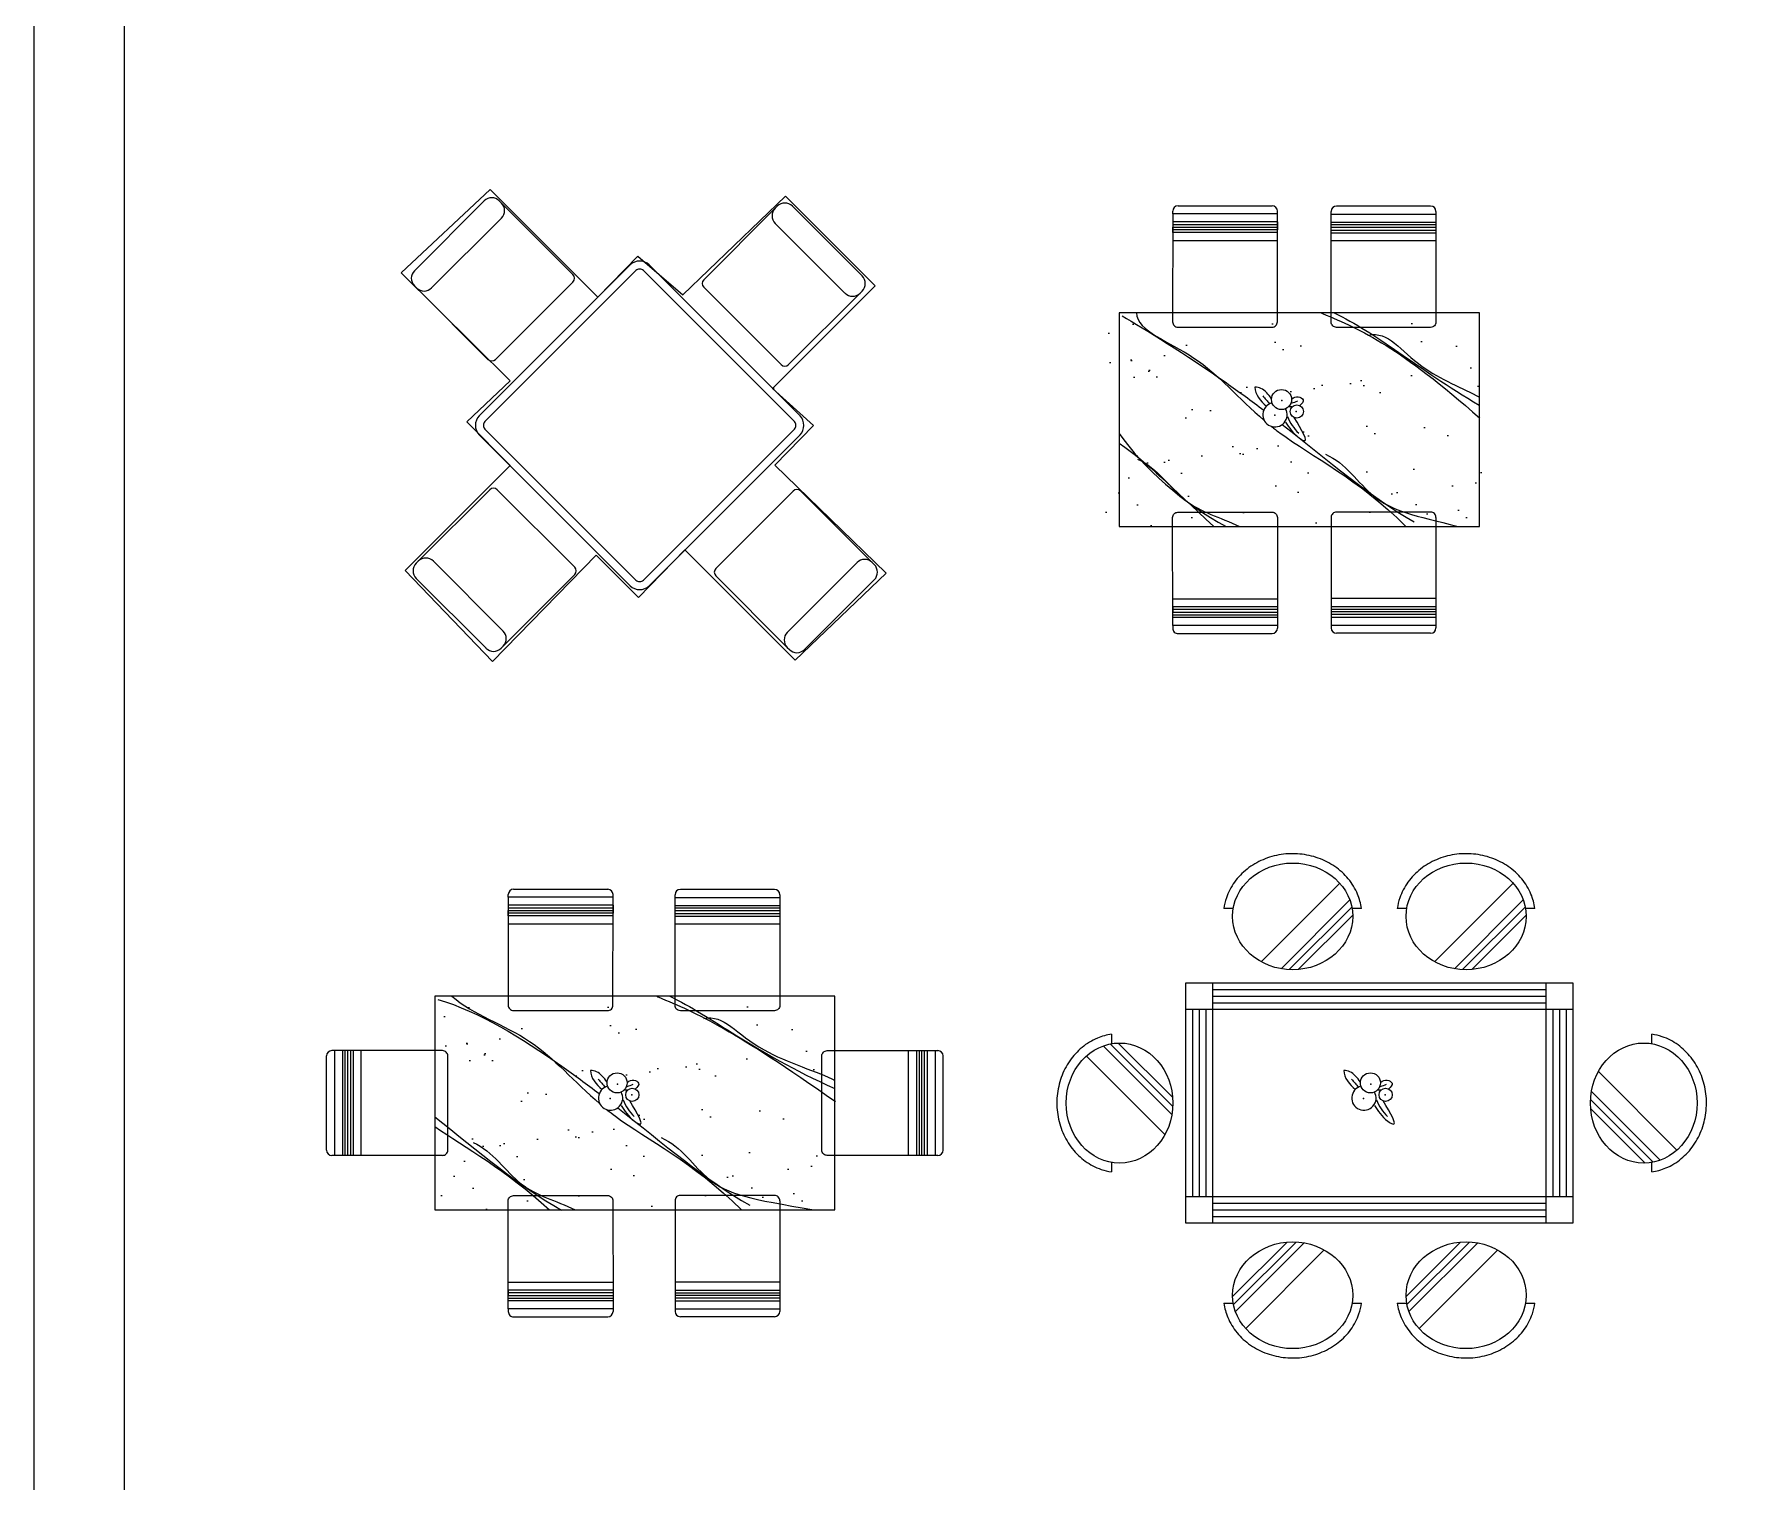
# Model space of a CAD drawing. Header units: inches. Extents: x 3.4 to 45.9, y 14.3 to 39.1.
# Drawn here: x 24.93 to 31.33, y 20.96 to 26.39 of the extents above; entities that cross this region are included whole.
import ezdxf

# ---------------------------------------------------------------- set-up
doc = ezdxf.new("R2010")
doc.units = ezdxf.units.IN
doc.header["$MEASUREMENT"] = 0
doc.layers.add('4', color=4, linetype='Continuous')
doc.layers.add('kadrbm', color=4, linetype='Continuous')

# ---------------------------------------------------------------- blocks, each defined once
blk = doc.blocks.new('kadrbm')
at = {"layer": 'kadrbm', "color": 4}
blk.add_lwpolyline([(0, 0), (0, 24.7972), (21, 24.7972), (21, 0), (0, 0)], close=True, dxfattribs=at)
blk.add_lwpolyline([(20.6631, 0.3257), (20.6631, 24.4603), (0.3369, 24.4603), (0.3369, 0.3257), (20.6631, 0.3257)], dxfattribs=at)

msp = doc.modelspace()

# ---------------------------------------------------------------- hatches: boundary and pattern name
at = {"layer": '4'}
h = msp.add_hatch(dxfattribs=at)
h.set_pattern_fill('AR-SAND', color=256, scale=0.006, style=0)
h.set_pattern_definition([(37.5, (58.52965, 4.9831), (-0.0096002, 0.293648), [0, -0.231648, 0, -0.25908, 0, -0.24765]), (7.5, (58.52965, 4.9831), (0.269714, 0.430095), [0, -0.124968, 0, -0.208788, 0, -0.08001]), (327.5, (58.3422, 4.9831), (0.4745954, 0.0008623), [0, -0.0762, 0, -0.27432, 0, -0.35814]), (317.5, (58.3422, 4.9831), (0.458134, 0.1337576), [0, -0.0381, 0, -0.179832, 0, -0.20574])])
edge = h.paths.add_edge_path()
edge.add_spline(control_points=[(29.5355, 24.9431), (29.4388, 25.0256), (29.2912, 25.2047), (29.0607, 25.2772), (28.9813, 25.3459)], knot_values=[7.33076, 7.33076, 7.33076, 7.33076, 38.377011, 69.887182, 69.887182, 69.887182, 69.887182], degree=3, periodic=0)
edge.add_line((28.9813, 25.3459), (28.9167, 25.3459))
edge.add_line((28.9167, 25.3459), (28.9167, 24.8947))
edge.add_spline(control_points=[(28.9167, 24.8947), (29.0784, 24.7672), (29.2345, 24.6319), (29.3905, 24.5459)], knot_values=[83.964593, 83.964593, 83.964593, 83.964593, 145.789062, 145.789062, 145.789062, 145.789062], degree=3, periodic=0)
edge.add_line((29.3905, 24.5459), (30.0667, 24.5459))
edge.add_spline(control_points=[(30.0667, 24.5459), (29.8812, 24.7286), (29.7022, 24.8127), (29.5726, 24.9127), (29.5624, 24.9209)], knot_values=[72.701728, 72.701728, 72.701728, 72.701728, 108.264686, 111.379422, 111.379422, 111.379422, 111.379422], degree=3, periodic=0)
edge.add_arc((29.5758, 24.9644), 0.0456, 207.8926, 252.92359, ccw=False)
h = msp.add_hatch(dxfattribs=at)
h.set_pattern_fill('AR-SAND', color=256, scale=0.0066, style=0)
h.set_pattern_definition([(37.5, (58.52965, 4.9831), (-0.0105602, 0.3230127), [0, -0.2548128, 0, -0.284988, 0, -0.272415]), (7.5, (58.52965, 4.9831), (0.2966854, 0.4731046), [0, -0.1374648, 0, -0.2296668, 0, -0.088011]), (327.5, (58.32345, 4.9831), (0.522055, 0.0009485), [0, -0.08382, 0, -0.301752, 0, -0.393954]), (317.5, (58.32345, 4.9831), (0.503947, 0.1471334), [0, -0.04191, 0, -0.1978152, 0, -0.226314])])
edge = h.paths.add_edge_path()
edge.add_spline(control_points=[(28.9813, 25.3459), (29.0607, 25.2772), (29.2144, 25.2288), (29.3312, 25.1331), (29.3592, 25.108)], knot_values=[7.33076, 7.33076, 7.33076, 7.33076, 38.84093, 49.043036, 49.043036, 49.043036, 49.043036], degree=3, periodic=0)
edge.add_spline(control_points=[(29.3592, 25.108), (29.3703, 25.1003), (29.4292, 25.0592), (29.4871, 25.0167), (29.5335, 24.9814)], knot_values=[51.215763, 51.215763, 51.215763, 51.215763, 55.294613, 72.79065, 72.79065, 72.79065, 72.79065], degree=3, periodic=0)
edge.add_arc((29.5758, 24.9644), 0.0456, 134.52068, 158.10465, ccw=False)
edge.add_spline(control_points=[(29.5438, 24.997), (29.5216, 25.0143), (29.5008, 25.0406), (29.5008, 25.0683)], knot_values=[0, 0, 0, 0, 8.307473, 8.307473, 8.307473, 8.307473], degree=3, periodic=0)
edge.add_spline(control_points=[(29.5008, 25.0683), (29.5085, 25.067), (29.5348, 25.0627), (29.5512, 25.0404), (29.5628, 25.0246)], knot_values=[0, 0, 0, 0, 2.287069, 7.809887, 7.809887, 7.809887, 7.809887], degree=3, periodic=0)
edge.add_arc((29.6003, 25.0215), 0.0376, 4.04244, 175.26831, ccw=False)
edge.add_spline(control_points=[(29.639, 25.0247), (29.6466, 25.0288), (29.6605, 25.0363), (29.6895, 25.0206), (29.6765, 25.0064), (29.669, 24.9986)], knot_values=[0, 0, 0, 0, 2.508915, 4.625482, 7.173799, 7.173799, 7.173799, 7.173799], degree=3, periodic=0)
edge.add_arc((29.6574, 24.9767), 0.0248, 0, 62.05312, ccw=False)
edge.add_arc((29.6574, 24.9767), 0.0248, -110.23, 0, ccw=False)
edge.add_spline(control_points=[(29.6488, 24.9534), (29.6762, 24.9065), (29.7084, 24.851), (29.6733, 24.8728), (29.6678, 24.8766)], knot_values=[7.996034, 7.996034, 7.996034, 7.996034, 17.262691, 19.044202, 19.044202, 19.044202, 19.044202], degree=3, periodic=0)
edge.add_spline(control_points=[(29.6678, 24.8766), (29.667, 24.8771), (29.6585, 24.8831), (29.6508, 24.8892), (29.6446, 24.895)], knot_values=[5.251493, 5.251493, 5.251493, 5.251493, 5.494124, 7.996034, 7.996034, 7.996034, 7.996034], degree=3, periodic=0)
edge.add_spline(control_points=[(29.6446, 24.895), (29.6308, 24.906), (29.6169, 24.917), (29.603, 24.9279)], knot_values=[81.577034, 81.577034, 81.577034, 81.577034, 86.880189, 86.880189, 86.880189, 86.880189], degree=3, periodic=0)
edge.add_arc((29.5758, 24.9644), 0.0456, 252.92359, 306.63502, ccw=False)
edge.add_spline(control_points=[(29.5624, 24.9209), (29.5726, 24.9127), (29.7022, 24.8127), (29.8812, 24.7286), (30.0667, 24.5459)], knot_values=[72.701728, 72.701728, 72.701728, 72.701728, 75.816464, 111.379422, 111.379422, 111.379422, 111.379422], degree=3, periodic=0)
edge.add_line((30.0667, 24.5459), (30.4167, 24.5459))
edge.add_line((30.4167, 24.5459), (30.4167, 24.9529))
edge.add_spline(control_points=[(30.4167, 24.9529), (30.0444, 25.2156), (29.8998, 25.2847), (29.7503, 25.3449), (29.7489, 25.3459)], knot_values=[75.399173, 75.399173, 75.399173, 75.399173, 110.90361, 111.320902, 111.320902, 111.320902, 111.320902], degree=3, periodic=0)
edge.add_line((29.7489, 25.3459), (28.9813, 25.3459))
edge = h.paths.add_edge_path(flags=17)
edge.add_spline(control_points=[(29.7979, 25.3459), (29.9543, 25.2718), (30.1055, 25.1406), (30.4161, 25.0002)], knot_values=[86.094509, 86.094509, 86.094509, 86.094509, 146.02004, 146.02004, 146.02004, 146.02004], degree=3, periodic=0)
edge.add_line((30.4167, 24.9999), (30.4167, 25.3459))
edge.add_line((30.4167, 25.3459), (29.7979, 25.3459))
edge = h.paths.add_edge_path()
edge.add_spline(control_points=[(29.3467, 24.5459), (29.181, 24.6977), (29.0326, 24.7776), (28.9167, 24.8583)], knot_values=[78.452058, 78.452058, 78.452058, 78.452058, 110.426431, 110.426431, 110.426431, 110.426431], degree=3, periodic=0)
edge.add_line((28.9167, 24.8583), (28.9167, 24.5459))
edge.add_line((28.9167, 24.5459), (29.3467, 24.5459))
h = msp.add_hatch(dxfattribs=at)
h.set_pattern_fill('AR-SAND', color=256, scale=0.0066, style=0)
h.set_pattern_definition([(37.5, (56.0394, 2.42182), (-0.0105602, 0.3230127), [0, -0.2548128, 0, -0.284988, 0, -0.272415]), (7.5, (56.0394, 2.42182), (0.2966854, 0.4731046), [0, -0.1374648, 0, -0.2296668, 0, -0.088011]), (327.5, (55.8332, 2.42182), (0.522055, 0.0009485), [0, -0.08382, 0, -0.301752, 0, -0.393954]), (317.5, (55.8332, 2.42182), (0.503947, 0.1471334), [0, -0.04191, 0, -0.1978152, 0, -0.226314])])
edge = h.paths.add_edge_path()
edge.add_spline(control_points=[(26.491, 22.7847), (26.5704, 22.7159), (26.7242, 22.6676), (26.841, 22.5718), (26.8689, 22.5467)], knot_values=[7.33076, 7.33076, 7.33076, 7.33076, 38.84093, 49.043036, 49.043036, 49.043036, 49.043036], degree=3, periodic=0)
edge.add_spline(control_points=[(26.8689, 22.5467), (26.8801, 22.539), (26.939, 22.4979), (26.9969, 22.4554), (27.0433, 22.4202)], knot_values=[51.215763, 51.215763, 51.215763, 51.215763, 55.294613, 72.79065, 72.79065, 72.79065, 72.79065], degree=3, periodic=0)
edge.add_arc((27.0856, 22.4032), 0.0456, 134.52068, 158.10465, ccw=False)
edge.add_spline(control_points=[(27.0536, 22.4357), (27.0314, 22.4531), (27.0106, 22.4794), (27.0106, 22.5071)], knot_values=[0, 0, 0, 0, 8.307473, 8.307473, 8.307473, 8.307473], degree=3, periodic=0)
edge.add_spline(control_points=[(27.0106, 22.5071), (27.0183, 22.5058), (27.0445, 22.5014), (27.0609, 22.4791), (27.0726, 22.4633)], knot_values=[0, 0, 0, 0, 2.287069, 7.809887, 7.809887, 7.809887, 7.809887], degree=3, periodic=0)
edge.add_arc((27.11, 22.4602), 0.0376, 4.04244, 175.26831, ccw=False)
edge.add_spline(control_points=[(27.1488, 22.4635), (27.1563, 22.4675), (27.1703, 22.475), (27.1992, 22.4593), (27.1862, 22.4451), (27.1788, 22.4373)], knot_values=[0, 0, 0, 0, 2.508915, 4.625482, 7.173799, 7.173799, 7.173799, 7.173799], degree=3, periodic=0)
edge.add_arc((27.1671, 22.4154), 0.0248, 0, 62.05312, ccw=False)
edge.add_arc((27.1671, 22.4154), 0.0248, -110.23, 0, ccw=False)
edge.add_spline(control_points=[(27.1586, 22.3921), (27.1859, 22.3452), (27.2182, 22.2898), (27.1831, 22.3115), (27.1775, 22.3154)], knot_values=[7.996034, 7.996034, 7.996034, 7.996034, 17.262691, 19.044202, 19.044202, 19.044202, 19.044202], degree=3, periodic=0)
edge.add_spline(control_points=[(27.1775, 22.3154), (27.1768, 22.3159), (27.1683, 22.3218), (27.1606, 22.3279), (27.1544, 22.3338)], knot_values=[5.251493, 5.251493, 5.251493, 5.251493, 5.494124, 7.996034, 7.996034, 7.996034, 7.996034], degree=3, periodic=0)
edge.add_spline(control_points=[(27.1544, 22.3338), (27.1405, 22.3448), (27.1267, 22.3557), (27.1128, 22.3666)], knot_values=[81.577034, 81.577034, 81.577034, 81.577034, 86.880189, 86.880189, 86.880189, 86.880189], degree=3, periodic=0)
edge.add_arc((27.0856, 22.4032), 0.0456, 252.92359, 306.63502, ccw=False)
edge.add_spline(control_points=[(27.0722, 22.3596), (27.0823, 22.3514), (27.212, 22.2514), (27.391, 22.1673), (27.5764, 21.9847)], knot_values=[72.701728, 72.701728, 72.701728, 72.701728, 75.816464, 111.379422, 111.379422, 111.379422, 111.379422], degree=3, periodic=0)
edge.add_line((27.5764, 21.9847), (27.9264, 21.9847))
edge.add_line((27.9264, 21.9847), (27.9264, 22.3916))
edge.add_spline(control_points=[(27.9264, 22.3916), (27.5541, 22.6543), (27.4095, 22.7234), (27.2601, 22.7836), (27.2586, 22.7847)], knot_values=[75.399173, 75.399173, 75.399173, 75.399173, 110.90361, 111.320902, 111.320902, 111.320902, 111.320902], degree=3, periodic=0)
edge.add_line((27.2586, 22.7847), (26.491, 22.7847))
edge = h.paths.add_edge_path(flags=17)
edge.add_spline(control_points=[(27.3076, 22.7847), (27.464, 22.7106), (27.6153, 22.5793), (27.9258, 22.4389)], knot_values=[86.094509, 86.094509, 86.094509, 86.094509, 146.02004, 146.02004, 146.02004, 146.02004], degree=3, periodic=0)
edge.add_line((27.9264, 22.4386), (27.9264, 22.7847))
edge.add_line((27.9264, 22.7847), (27.3076, 22.7847))
edge = h.paths.add_edge_path()
edge.add_spline(control_points=[(26.8565, 21.9847), (26.6908, 22.1365), (26.5424, 22.2163), (26.4264, 22.297)], knot_values=[78.452058, 78.452058, 78.452058, 78.452058, 110.426431, 110.426431, 110.426431, 110.426431], degree=3, periodic=0)
edge.add_line((26.4264, 22.297), (26.4264, 21.9847))
edge.add_line((26.4264, 21.9847), (26.8565, 21.9847))
h = msp.add_hatch(dxfattribs=at)
h.set_pattern_fill('AR-SAND', color=256, scale=0.006, style=0)
h.set_pattern_definition([(37.5, (56.0394, 2.42182), (-0.0096002, 0.293648), [0, -0.231648, 0, -0.25908, 0, -0.24765]), (7.5, (56.0394, 2.42182), (0.269714, 0.430095), [0, -0.124968, 0, -0.208788, 0, -0.08001]), (327.5, (55.85196, 2.42182), (0.4745954, 0.0008623), [0, -0.0762, 0, -0.27432, 0, -0.35814]), (317.5, (55.85196, 2.42182), (0.458134, 0.1337576), [0, -0.0381, 0, -0.179832, 0, -0.20574])])
edge = h.paths.add_edge_path()
edge.add_spline(control_points=[(27.0453, 22.3818), (26.9486, 22.4643), (26.801, 22.6434), (26.5704, 22.7159), (26.491, 22.7847)], knot_values=[7.33076, 7.33076, 7.33076, 7.33076, 38.377011, 69.887182, 69.887182, 69.887182, 69.887182], degree=3, periodic=0)
edge.add_line((26.491, 22.7847), (26.4264, 22.7847))
edge.add_line((26.4264, 22.7847), (26.4264, 22.3335))
edge.add_spline(control_points=[(26.4264, 22.3335), (26.5882, 22.206), (26.7442, 22.0706), (26.9002, 21.9847)], knot_values=[83.964593, 83.964593, 83.964593, 83.964593, 145.789062, 145.789062, 145.789062, 145.789062], degree=3, periodic=0)
edge.add_line((26.9002, 21.9847), (27.5764, 21.9847))
edge.add_spline(control_points=[(27.5764, 21.9847), (27.391, 22.1673), (27.212, 22.2514), (27.0823, 22.3514), (27.0722, 22.3596)], knot_values=[72.701728, 72.701728, 72.701728, 72.701728, 108.264686, 111.379422, 111.379422, 111.379422, 111.379422], degree=3, periodic=0)
edge.add_arc((27.0856, 22.4032), 0.0456, 207.8926, 252.92359, ccw=False)

# ---------------------------------------------------------------- linework, layer by layer
for p, q in [((26.612, 25.7659), (26.3504, 25.5042)), ((26.6765, 25.758), (26.6686, 25.7659)), ((26.9444, 25.4901), (26.6765, 25.758)), ((27.4347, 25.4705), (27.7026, 25.7383)), ((27.7026, 25.7383), (27.7105, 25.7462)), ((27.7671, 25.7462), (28.0287, 25.4846)), ((29.2125, 25.7476), (29.5652, 25.7472)), ((30.1591, 25.7467), (29.8065, 25.7467)), ((26.6765, 25.7014), (26.4149, 25.4398)), ((27.7026, 25.6818), (27.9642, 25.4201)), ((29.1925, 25.7176), (29.1924, 25.6176)), ((29.1924, 25.6876), (29.1924, 25.6776)), ((29.5851, 25.6871), (29.1924, 25.6876)), ((29.1924, 25.6776), (29.5851, 25.6771)), ((29.1924, 25.6476), (29.1924, 25.6676)), ((29.1924, 25.6676), (29.5851, 25.6671)), ((29.1925, 25.7176), (29.1925, 25.7276)), ((29.5851, 25.6871), (29.5851, 25.6571)), ((29.5852, 25.7171), (29.5852, 25.7271)), ((29.7865, 25.6867), (30.1791, 25.6867)), ((30.1791, 25.6767), (29.7865, 25.6767)), ((30.1791, 25.6667), (29.7865, 25.6667)), ((29.5851, 25.6571), (29.1924, 25.6576)), ((29.5851, 25.6471), (29.1924, 25.6476)), ((29.1924, 25.6176), (29.585, 25.6171)), ((29.585, 25.6171), (29.5851, 25.6471)), ((29.7865, 25.6567), (30.1791, 25.6567)), ((29.7865, 25.6467), (30.1791, 25.6467)), ((30.1791, 25.6167), (29.7865, 25.6167)), ((26.3504, 25.4477), (26.3583, 25.4398)), ((26.3583, 25.4398), (26.6262, 25.1719)), ((26.6545, 25.1719), (26.9444, 25.4618)), ((27.7246, 25.1523), (27.4347, 25.4422)), ((28.0208, 25.4201), (27.7529, 25.1523)), ((28.0287, 25.428), (28.0208, 25.4201)), ((27.6975, 25.0587), (27.6975, 25.0678)), ((26.365, 24.4155), (26.6329, 24.6833)), ((26.6612, 24.6833), (26.9511, 24.3934)), ((27.7701, 24.6784), (27.4801, 24.3884)), ((28.0662, 24.4105), (27.7983, 24.6784)), ((29.7865, 24.5799), (29.7865, 24.1652)), ((30.1791, 24.5799), (30.1791, 24.1652)), ((26.3571, 24.4076), (26.365, 24.4155)), ((26.6832, 24.1538), (26.4216, 24.4155)), ((27.748, 24.1489), (28.0096, 24.4105)), ((28.0741, 24.4026), (28.0662, 24.4105)), ((26.6188, 24.0894), (26.3571, 24.351)), ((26.9511, 24.3651), (26.6832, 24.0973)), ((27.4801, 24.3602), (27.748, 24.0923)), ((27.8125, 24.0844), (28.0741, 24.346)), ((29.1924, 24.2743), (29.585, 24.2748)), ((29.1925, 24.1743), (29.1924, 24.2743)), ((29.585, 24.2748), (29.5851, 24.2448)), ((30.1791, 24.2752), (29.7865, 24.2752)), ((29.5851, 24.2448), (29.1924, 24.2443)), ((29.1924, 24.2443), (29.1924, 24.2243)), ((29.5851, 24.2348), (29.1924, 24.2343)), ((29.1924, 24.2243), (29.5851, 24.2248)), ((29.1924, 24.2143), (29.5851, 24.2148)), ((29.1924, 24.2043), (29.1924, 24.2143)), ((29.5851, 24.2048), (29.1924, 24.2043)), ((29.5851, 24.2348), (29.5851, 24.2048)), ((29.7865, 24.2452), (30.1791, 24.2452)), ((29.7865, 24.2352), (30.1791, 24.2352)), ((30.1791, 24.2252), (29.7865, 24.2252)), ((30.1791, 24.2152), (29.7865, 24.2152)), ((29.7865, 24.2052), (30.1791, 24.2052)), ((29.1925, 24.1743), (29.1925, 24.1643)), ((29.2125, 24.1443), (29.5652, 24.1447)), ((29.5852, 24.1748), (29.5852, 24.1648)), ((30.1591, 24.1452), (29.8065, 24.1452)), ((26.6832, 24.0973), (26.6753, 24.0894)), ((27.748, 24.0923), (27.7559, 24.0844)), ((26.7223, 23.1863), (27.075, 23.1859)), ((27.6998, 23.1854), (27.3471, 23.1854)), ((29.5236, 22.9142), (29.8182, 23.2087)), ((30.1736, 22.9142), (30.4682, 23.2087)), ((26.7022, 23.1563), (26.7021, 23.0563)), ((26.7022, 23.1563), (26.7023, 23.1663)), ((27.0949, 23.1259), (26.7022, 23.1263)), ((26.7022, 23.1263), (26.7022, 23.1163)), ((26.7022, 23.1163), (27.0949, 23.1159)), ((26.7022, 23.1063), (27.0949, 23.1059)), ((26.7022, 23.0863), (26.7022, 23.1063)), ((27.0949, 23.1559), (27.0949, 23.1659)), ((27.0949, 23.1259), (27.0949, 23.0959)), ((27.3271, 23.1254), (27.7198, 23.1254)), ((27.7198, 23.1154), (27.3271, 23.1154)), ((27.7198, 23.1054), (27.3271, 23.1054)), ((29.4196, 23.1143), (29.3841, 23.1143)), ((29.5985, 22.8881), (29.8562, 23.1457)), ((29.6288, 22.8847), (29.8635, 23.1194)), ((29.8999, 23.1143), (29.8645, 23.1143)), ((30.0695, 23.1143), (30.0341, 23.1143)), ((30.2485, 22.8881), (30.5061, 23.1457)), ((30.2788, 22.8847), (30.5135, 23.1194)), ((30.5499, 23.1143), (30.5145, 23.1143)), ((26.7021, 23.0563), (27.0948, 23.0559)), ((27.0949, 23.0959), (26.7022, 23.0963)), ((27.0948, 23.0859), (26.7022, 23.0863)), ((27.0948, 23.0559), (27.0948, 23.0859)), ((27.3271, 23.0954), (27.7198, 23.0954)), ((27.3271, 23.0854), (27.7198, 23.0854)), ((27.7198, 23.0554), (27.3271, 23.0554)), ((29.663, 22.8852), (29.8669, 23.0891)), ((30.313, 22.8852), (30.5169, 23.0891)), ((29.7505, 22.9091), (29.7505, 22.9091)), ((30.4005, 22.9091), (30.4005, 22.9091)), ((29.342, 22.8347), (29.342, 21.9347)), ((29.342, 22.8097), (30.592, 22.8097)), ((30.592, 21.9347), (30.592, 22.8347)), ((30.692, 22.7347), (29.242, 22.7347)), ((29.267, 22.7347), (29.267, 22.0347)), ((29.292, 22.7347), (29.292, 22.0347)), ((29.317, 22.7347), (29.317, 22.0347)), ((29.342, 22.7847), (30.592, 22.7847)), ((29.342, 22.7597), (30.592, 22.7597)), ((30.617, 22.7347), (30.617, 22.0347)), ((30.642, 22.7347), (30.642, 22.0347)), ((30.667, 22.7347), (30.667, 22.0347)), ((29.1894, 22.3412), (28.9318, 22.5988)), ((29.1928, 22.3715), (28.9581, 22.6062)), ((28.9632, 22.6425), (28.9632, 22.6071)), ((29.1923, 22.4057), (28.9883, 22.6096)), ((30.9879, 22.6071), (30.9879, 22.6425)), ((26.021, 22.2083), (26.021, 22.561)), ((26.4556, 22.581), (26.041, 22.581)), ((26.081, 22.581), (26.081, 22.1883)), ((26.091, 22.1883), (26.091, 22.581)), ((26.101, 22.1883), (26.101, 22.581)), ((26.111, 22.581), (26.111, 22.1883)), ((26.121, 22.581), (26.121, 22.1883)), ((26.151, 22.1883), (26.151, 22.581)), ((28.2019, 22.1883), (28.2019, 22.581)), ((28.2319, 22.581), (28.2319, 22.1883)), ((28.2419, 22.581), (28.2419, 22.1883)), ((28.2519, 22.1883), (28.2519, 22.581)), ((28.2619, 22.1883), (28.2619, 22.581)), ((28.2719, 22.581), (28.2719, 22.1883)), ((28.3319, 22.2083), (28.3319, 22.561)), ((29.1632, 22.2663), (28.8687, 22.5608)), ((29.1684, 22.4932), (29.1684, 22.4932)), ((30.7878, 22.503), (31.0824, 22.2085)), ((30.7617, 22.4281), (31.0193, 22.1705)), ((30.7583, 22.3979), (30.993, 22.1632)), ((30.7588, 22.3637), (30.9628, 22.1597)), ((26.4556, 22.1883), (26.041, 22.1883)), ((28.9632, 22.1622), (28.9632, 22.1268)), ((30.9879, 22.1268), (30.9879, 22.1622)), ((27.3271, 22.0186), (27.3271, 21.6039)), ((27.7198, 22.0186), (27.7198, 21.6039)), ((29.242, 22.0347), (30.692, 22.0347)), ((29.342, 22.0097), (30.592, 22.0097)), ((29.342, 21.9847), (30.592, 21.9847)), ((29.342, 21.9597), (30.592, 21.9597)), ((29.621, 21.8633), (29.4171, 21.6594)), ((29.6552, 21.8638), (29.4205, 21.6291)), ((29.6855, 21.8604), (29.4279, 21.6028)), ((29.7604, 21.8343), (29.4659, 21.5398)), ((30.271, 21.8633), (30.0671, 21.6594)), ((30.3052, 21.8638), (30.0705, 21.6291)), ((30.3355, 21.8604), (30.0779, 21.6028)), ((30.4104, 21.8343), (30.1158, 21.5398)), ((26.7021, 21.713), (27.0948, 21.7135)), ((26.7022, 21.613), (26.7021, 21.713)), ((27.0948, 21.7135), (27.0948, 21.6835)), ((27.7198, 21.7139), (27.3271, 21.7139)), ((27.0948, 21.6835), (26.7022, 21.683)), ((26.7022, 21.683), (26.7022, 21.663)), ((27.0949, 21.6735), (26.7022, 21.673)), ((26.7022, 21.663), (27.0949, 21.6635)), ((26.7022, 21.653), (27.0949, 21.6535)), ((26.7022, 21.643), (26.7022, 21.653)), ((27.0949, 21.6435), (26.7022, 21.643)), ((27.0949, 21.6735), (27.0949, 21.6435)), ((27.3271, 21.6839), (27.7198, 21.6839)), ((27.3271, 21.6739), (27.7198, 21.6739)), ((27.7198, 21.6639), (27.3271, 21.6639)), ((27.7198, 21.6539), (27.3271, 21.6539)), ((27.3271, 21.6439), (27.7198, 21.6439)), ((29.3841, 21.6342), (29.4196, 21.6342)), ((29.8645, 21.6342), (29.8999, 21.6342)), ((30.0341, 21.6342), (30.0696, 21.6342)), ((30.5145, 21.6342), (30.5499, 21.6342)), ((26.7022, 21.613), (26.7023, 21.603)), ((26.7223, 21.5831), (27.075, 21.5835)), ((27.0949, 21.6135), (27.0949, 21.6035)), ((27.6998, 21.5839), (27.3471, 21.5839))]:
    msp.add_line(p, q, dxfattribs=at)
for points in [[(26.6346, 25.8083), (27.0382, 25.4047), (27.1877, 25.5584), (27.356, 25.4142), (27.7408, 25.7843), (28.0775, 25.4478), (27.6927, 25.063), (27.8466, 24.9239), (27.7007, 24.7749), (28.1191, 24.3711), (27.7776, 24.0442), (27.3641, 24.4578), (27.1908, 24.2798), (27.0321, 24.4384), (26.6425, 24.0394), (26.3155, 24.3807), (26.7088, 24.7741), (26.5463, 24.9383), (26.7099, 25.0921), (26.301, 25.4959), (26.6346, 25.8083)], [(29.7865, 25.7167), (30.1791, 25.7167)], [(29.7865, 24.1752), (30.1791, 24.1752)], [(27.3271, 23.1554), (27.7198, 23.1554)], [(26.051, 22.581), (26.051, 22.1883)], [(28.3019, 22.581), (28.3019, 22.1883)], [(27.3271, 21.6139), (27.7198, 21.6139)]]:
    msp.add_lwpolyline(points, dxfattribs=at)
for points in [[(29.212, 25.2929), (29.5647, 25.2925, 0.414214), (29.5847, 25.3125), (29.5852, 25.7171), (29.1925, 25.7176), (29.192, 25.3129, 0.414214)], [(27.23, 24.3237), (27.7956, 24.8894, 0.414214), (27.7956, 24.9601), (27.23, 25.5258, 0.414214), (27.1592, 25.5258), (26.5936, 24.9601, 0.414214), (26.5936, 24.8894), (27.1592, 24.3237, 0.414214)], [(27.2087, 24.3449), (27.7744, 24.9106, 0.414214), (27.7744, 24.9389), (27.2087, 25.5045, 0.414214), (27.1805, 25.5045), (26.6148, 24.9389, 0.414214), (26.6148, 24.9106), (27.1805, 24.3449, 0.414214)], [(29.212, 24.599), (29.5647, 24.5994, -0.414214), (29.5847, 24.5794), (29.5852, 24.1748), (29.1925, 24.1743), (29.192, 24.579, -0.414214)], [(26.7217, 22.7316), (27.0744, 22.7312, 0.414214), (27.0945, 22.7512), (27.0949, 23.1559), (26.7022, 23.1563), (26.7018, 22.7517, 0.414214)], [(26.7217, 22.0377), (27.0744, 22.0381, -0.414214), (27.0945, 22.0182), (27.0949, 21.6135), (26.7022, 21.613), (26.7018, 22.0177, -0.414214)]]:
    msp.add_lwpolyline(points, format="xyb", close=True, dxfattribs=at)
for points in [[(30.1791, 25.7267), (30.1791, 25.312, -0.414214), (30.1591, 25.292), (29.8065, 25.292, -0.414214), (29.7865, 25.312), (29.7865, 25.7267)], [(30.1791, 24.5799, 0.414214), (30.1591, 24.5999), (29.8065, 24.5999, 0.414214), (29.7865, 24.5799)], [(27.7198, 23.1654), (27.7198, 22.7507, -0.414214), (27.6998, 22.7307), (27.3471, 22.7307, -0.414214), (27.3271, 22.7507), (27.3271, 23.1654)], [(26.4556, 22.1883, 0.414214), (26.4756, 22.2083), (26.4756, 22.561, 0.414214), (26.4556, 22.581)], [(28.3119, 22.1883), (27.8973, 22.1883, -0.414214), (27.8773, 22.2083), (27.8773, 22.561, -0.414214), (27.8973, 22.581), (28.3119, 22.581)], [(27.7198, 22.0186, 0.414214), (27.6998, 22.0386), (27.3471, 22.0386, 0.414214), (27.3271, 22.0186)]]:
    msp.add_lwpolyline(points, format="xyb", dxfattribs=at)
for points in [[(28.9917, 25.3459), (28.9917, 24.5459), (30.3417, 24.5459), (30.3417, 25.3459)], [(29.242, 22.8347), (30.692, 22.8347), (30.692, 21.9347), (29.242, 21.9347)], [(26.4264, 22.7847), (26.4264, 21.9847), (27.9264, 21.9847), (27.9264, 22.7847)]]:
    msp.add_lwpolyline(points, close=True, dxfattribs=at)
for centre, radius in [((29.6003, 25.0215), 0.0376), ((29.6574, 24.9767), 0.0248), ((27.11, 22.4602), 0.0376), ((29.9334, 22.4602), 0.0376), ((27.1671, 22.4154), 0.0248), ((29.9905, 22.4154), 0.0248)]:
    msp.add_circle(centre, radius, dxfattribs=at)
for centre, radius, start, end in [((26.6403, 25.7376), 0.04, 45, 135), ((26.6482, 25.7297), 0.04, 315, 45), ((27.7309, 25.71), 0.04, 135, 225), ((27.7388, 25.7179), 0.04, 45, 135), ((29.2125, 25.7276), 0.02, 89.93332, 179.93332), ((29.5652, 25.7272), 0.02, 359.93332, 89.93332), ((29.8065, 25.7267), 0.02, 90, 180), ((30.1591, 25.7267), 0.02, 0, 90), ((26.3787, 25.4759), 0.04, 135, 225), ((26.9302, 25.4759), 0.02, 315, 45), ((28.0004, 25.4563), 0.04, 315, 45), ((26.3866, 25.468), 0.04, 225, 315), ((27.4489, 25.4563), 0.02, 135, 225), ((27.9925, 25.4484), 0.04, 225, 315), ((26.6403, 25.186), 0.02, 225, 315), ((27.7388, 25.1664), 0.02, 225, 315), ((29.5758, 24.9644), 0.0456, 103.82842, 29.72498), ((29.7954, 25.0276), 0.1863, 202.00857, 225.43404), ((26.647, 24.6692), 0.02, 45, 135), ((27.7842, 24.6642), 0.02, 45, 135), ((26.3854, 24.3793), 0.04, 135, 225), ((26.3933, 24.3872), 0.04, 45, 135), ((26.937, 24.3793), 0.02, 315, 45), ((27.4943, 24.3743), 0.02, 135, 225), ((28.0379, 24.3822), 0.04, 45, 135), ((28.0458, 24.3743), 0.04, 315, 45), ((26.6549, 24.1255), 0.04, 315, 45), ((27.7763, 24.1206), 0.04, 135, 225), ((29.2125, 24.1643), 0.02, 180.06668, 270.06668), ((29.5652, 24.1647), 0.02, 270.06668, 0.06668), ((29.8065, 24.1652), 0.02, 180, 270), ((30.1591, 24.1652), 0.02, 270, 0), ((26.647, 24.1176), 0.04, 225, 315), ((27.7842, 24.1127), 0.04, 225, 315), ((26.7223, 23.1663), 0.02, 89.93332, 179.93332), ((27.0749, 23.1659), 0.02, 359.93332, 89.93332), ((27.3471, 23.1654), 0.02, 90, 180), ((27.6998, 23.1654), 0.02, 0, 90), ((26.041, 22.561), 0.02, 90, 180), ((28.3119, 22.561), 0.02, 0, 90), ((27.0856, 22.4032), 0.0456, 103.82842, 29.72498), ((29.909, 22.4032), 0.0456, 103.82842, 29.72498), ((27.3052, 22.4664), 0.1863, 202.00857, 225.43404), ((30.1286, 22.4664), 0.1863, 202.00857, 225.43404), ((26.041, 22.2083), 0.02, 180, 270), ((28.3119, 22.2083), 0.02, 270, 0), ((26.7223, 21.6031), 0.02, 180.06668, 270.06668), ((27.0749, 21.6035), 0.02, 270.06668, 0.06668), ((27.3471, 21.6039), 0.02, 180, 270), ((27.6998, 21.6039), 0.02, 270, 0)]:
    msp.add_arc(centre, radius, start, end, dxfattribs=at)
for centre, major_axis in [((29.642, 23.0843), (-0.225, 0)), ((30.292, 23.0843), (-0.225, 0)), ((28.9932, 22.3847), (0, -0.225)), ((30.9579, 22.3847), (0, 0.225)), ((29.642, 21.6642), (0.225, 0)), ((30.292, 21.6642), (0.225, 0))]:
    msp.add_ellipse(centre, major_axis=major_axis, ratio=0.888889, dxfattribs=at)
for points, knots in [([(29.0563, 25.3459), (29.0607, 25.2772), (29.2912, 25.2047), (29.4388, 25.0256), (29.5355, 24.9431)], [7.33076, 7.33076, 7.33076, 7.33076, 38.84093, 69.887182, 69.887182, 69.887182, 69.887182]), ([(29.7489, 25.3459), (29.7503, 25.3449), (29.9, 25.2846), (30.0448, 25.2153), (30.3435, 24.9516)], [75.399173, 75.399173, 75.399173, 75.399173, 75.816464, 111.379422, 111.379422, 111.379422, 111.379422]), ([(29.003, 25.3346), (29.0851, 25.2877), (29.2918, 25.1601), (29.4871, 25.0167), (29.5335, 24.9814)], [0, 0, 0, 0, 55.294613, 72.79065, 72.79065, 72.79065, 72.79065]), ([(29.9249, 25.2624), (30.0002, 25.2801), (30.0839, 25.1423), (30.2827, 25.0616), (30.3417, 25.0306)], [0, 0, 0, 0, 24.58436, 44.456358, 44.456358, 44.456358, 44.456358]), ([(29.5624, 24.9209), (29.5726, 24.9127), (29.7022, 24.8127), (29.8812, 24.7286), (30.0667, 24.5459)], [72.701728, 72.701728, 72.701728, 72.701728, 75.816464, 111.379422, 111.379422, 111.379422, 111.379422]), ([(29.0604, 24.798), (29.1357, 24.7656), (29.2278, 24.614), (29.3686, 24.5815), (29.4426, 24.5459)], [0, 0, 0, 0, 24.58436, 48.943162, 48.943162, 48.943162, 48.943162]), ([(29.7655, 24.8164), (29.8408, 24.784), (29.941, 24.619), (30.0989, 24.5859), (30.2622, 24.5459)], [0, 0, 0, 0, 24.58436, 53.246603, 53.246603, 53.246603, 53.246603]), ([(29.8999, 23.1143), (29.8973, 23.1325), (29.8924, 23.1504), (29.8767, 23.188), (29.8649, 23.2074), (29.8361, 23.2423), (29.8191, 23.2578), (29.7811, 23.2841), (29.7602, 23.2948), (29.7161, 23.3106), (29.6929, 23.3158), (29.6459, 23.3203), (29.622, 23.3196), (29.5754, 23.3125), (29.5525, 23.306), (29.5096, 23.2877), (29.4894, 23.2759), (29.4533, 23.2475), (29.4374, 23.231), (29.411, 23.1944), (29.4006, 23.1744), (29.3891, 23.1406), (29.386, 23.1275), (29.3841, 23.1143)], [3.267295, 3.267295, 3.267295, 3.267295, 3.497046, 3.497046, 3.77408, 3.77408, 4.051115, 4.051115, 4.328149, 4.328149, 4.605184, 4.605184, 4.882218, 4.882218, 5.159253, 5.159253, 5.436287, 5.436287, 5.713322, 5.713322, 5.990356, 5.990356, 6.15748, 6.15748, 6.15748, 6.15748]), ([(30.5499, 23.1143), (30.5473, 23.1325), (30.5424, 23.1504), (30.5266, 23.188), (30.5149, 23.2074), (30.4861, 23.2423), (30.4691, 23.2578), (30.4311, 23.2841), (30.4102, 23.2948), (30.3661, 23.3106), (30.3429, 23.3158), (30.2959, 23.3203), (30.272, 23.3196), (30.2254, 23.3125), (30.2025, 23.306), (30.1596, 23.2877), (30.1394, 23.2759), (30.1033, 23.2475), (30.0874, 23.231), (30.061, 23.1944), (30.0506, 23.1744), (30.0391, 23.1406), (30.036, 23.1275), (30.0341, 23.1143)], [3.267295, 3.267295, 3.267295, 3.267295, 3.497046, 3.497046, 3.77408, 3.77408, 4.051115, 4.051115, 4.328149, 4.328149, 4.605184, 4.605184, 4.882218, 4.882218, 5.159253, 5.159253, 5.436287, 5.436287, 5.713322, 5.713322, 5.990356, 5.990356, 6.15748, 6.15748, 6.15748, 6.15748]), ([(26.4378, 22.7733), (26.5948, 22.7264), (26.8016, 22.5988), (26.9969, 22.4554), (27.0433, 22.4202)], [0, 0, 0, 0, 55.294613, 72.79065, 72.79065, 72.79065, 72.79065]), ([(26.491, 22.7847), (26.5704, 22.7159), (26.801, 22.6434), (26.9486, 22.4643), (27.0453, 22.3818)], [7.33076, 7.33076, 7.33076, 7.33076, 38.84093, 69.887182, 69.887182, 69.887182, 69.887182]), ([(27.2586, 22.7847), (27.2601, 22.7836), (27.4098, 22.7233), (27.5546, 22.6541), (27.9283, 22.3903)], [75.399173, 75.399173, 75.399173, 75.399173, 75.816464, 111.379422, 111.379422, 111.379422, 111.379422]), ([(27.4347, 22.7012), (27.5099, 22.7188), (27.5936, 22.581), (27.8675, 22.5003), (27.9264, 22.4693)], [0, 0, 0, 0, 24.58436, 44.456358, 44.456358, 44.456358, 44.456358]), ([(28.9632, 22.6425), (28.945, 22.64), (28.9271, 22.635), (28.8895, 22.6193), (28.8701, 22.6076), (28.8352, 22.5788), (28.8196, 22.5617), (28.7934, 22.5238), (28.7827, 22.5029), (28.7669, 22.4588), (28.7617, 22.4356), (28.7572, 22.3886), (28.7579, 22.3647), (28.765, 22.318), (28.7714, 22.2952), (28.7897, 22.2522), (28.8016, 22.2321), (28.83, 22.196), (28.8465, 22.18), (28.8831, 22.1537), (28.9031, 22.1432), (28.9369, 22.1318), (28.9499, 22.1287), (28.9632, 22.1268)], [3.267295, 3.267295, 3.267295, 3.267295, 3.497046, 3.497046, 3.77408, 3.77408, 4.051115, 4.051115, 4.328149, 4.328149, 4.605184, 4.605184, 4.882218, 4.882218, 5.159253, 5.159253, 5.436287, 5.436287, 5.713322, 5.713322, 5.990356, 5.990356, 6.15748, 6.15748, 6.15748, 6.15748]), ([(30.9879, 22.1268), (31.0061, 22.1294), (31.024, 22.1343), (31.0616, 22.15), (31.081, 22.1618), (31.1159, 22.1906), (31.1314, 22.2076), (31.1577, 22.2456), (31.1684, 22.2664), (31.1842, 22.3105), (31.1894, 22.3337), (31.1939, 22.3808), (31.1932, 22.4046), (31.1861, 22.4513), (31.1796, 22.4741), (31.1613, 22.5171), (31.1495, 22.5373), (31.1211, 22.5734), (31.1046, 22.5893), (31.068, 22.6157), (31.048, 22.6261), (31.0142, 22.6376), (31.0011, 22.6407), (30.9879, 22.6425)], [3.267295, 3.267295, 3.267295, 3.267295, 3.497046, 3.497046, 3.77408, 3.77408, 4.051115, 4.051115, 4.328149, 4.328149, 4.605184, 4.605184, 4.882218, 4.882218, 5.159253, 5.159253, 5.436287, 5.436287, 5.713322, 5.713322, 5.990356, 5.990356, 6.15748, 6.15748, 6.15748, 6.15748]), ([(27.0722, 22.3596), (27.0823, 22.3514), (27.212, 22.2514), (27.391, 22.1673), (27.5764, 21.9847)], [72.701728, 72.701728, 72.701728, 72.701728, 75.816464, 111.379422, 111.379422, 111.379422, 111.379422]), ([(26.5702, 22.2367), (26.6454, 22.2044), (26.7376, 22.0527), (26.8784, 22.0202), (26.9524, 21.9847)], [0, 0, 0, 0, 24.58436, 48.943162, 48.943162, 48.943162, 48.943162]), ([(27.2752, 22.2551), (27.3505, 22.2227), (27.4508, 22.0577), (27.6086, 22.0246), (27.847, 21.9847)], [0, 0, 0, 0, 24.58436, 53.246603, 53.246603, 53.246603, 53.246603]), ([(29.3841, 21.6342), (29.3867, 21.616), (29.3917, 21.5982), (29.4074, 21.5605), (29.4191, 21.5412), (29.4479, 21.5062), (29.465, 21.4907), (29.5029, 21.4644), (29.5238, 21.4538), (29.5679, 21.4379), (29.5911, 21.4327), (29.6381, 21.4282), (29.662, 21.4289), (29.7086, 21.436), (29.7315, 21.4425), (29.7744, 21.4608), (29.7946, 21.4726), (29.8307, 21.501), (29.8467, 21.5175), (29.873, 21.5541), (29.8834, 21.5742), (29.8949, 21.6079), (29.898, 21.621), (29.8999, 21.6342)], [3.267295, 3.267295, 3.267295, 3.267295, 3.497046, 3.497046, 3.77408, 3.77408, 4.051115, 4.051115, 4.328149, 4.328149, 4.605184, 4.605184, 4.882218, 4.882218, 5.159253, 5.159253, 5.436287, 5.436287, 5.713322, 5.713322, 5.990356, 5.990356, 6.15748, 6.15748, 6.15748, 6.15748]), ([(30.0341, 21.6342), (30.0367, 21.616), (30.0417, 21.5982), (30.0574, 21.5605), (30.0691, 21.5412), (30.0979, 21.5062), (30.115, 21.4907), (30.1529, 21.4644), (30.1738, 21.4538), (30.2179, 21.4379), (30.2411, 21.4327), (30.2881, 21.4282), (30.312, 21.4289), (30.3586, 21.436), (30.3815, 21.4425), (30.4244, 21.4608), (30.4446, 21.4726), (30.4807, 21.501), (30.4967, 21.5175), (30.523, 21.5541), (30.5334, 21.5742), (30.5449, 21.6079), (30.548, 21.621), (30.5499, 21.6342)], [3.267295, 3.267295, 3.267295, 3.267295, 3.497046, 3.497046, 3.77408, 3.77408, 4.051115, 4.051115, 4.328149, 4.328149, 4.605184, 4.605184, 4.882218, 4.882218, 5.159253, 5.159253, 5.436287, 5.436287, 5.713322, 5.713322, 5.990356, 5.990356, 6.15748, 6.15748, 6.15748, 6.15748])]:
    msp.add_open_spline(points, degree=3, knots=knots, dxfattribs=at)
for points in [[(29.7979, 25.3459), (29.9543, 25.2718), (30.1055, 25.1406), (30.3411, 25.0002)], [(29.5008, 25.0683), (29.5008, 25.0406), (29.5216, 25.0143), (29.5438, 24.997)], [(29.5297, 25.0356), (29.5383, 25.0255), (29.5469, 25.0154), (29.5555, 25.0053)], [(29.603, 24.9279), (29.772, 24.7956), (29.9347, 24.6545), (30.0973, 24.5634)], [(28.9917, 24.8947), (29.079, 24.7667), (29.2356, 24.6309), (29.3922, 24.545)], [(28.9917, 24.8583), (29.1076, 24.7776), (29.181, 24.6977), (29.3467, 24.5459)], [(27.3076, 22.7847), (27.464, 22.7106), (27.6153, 22.5793), (27.9258, 22.4389)], [(27.0106, 22.5071), (27.0106, 22.4794), (27.0314, 22.4531), (27.0536, 22.4357)], [(27.0395, 22.4743), (27.0481, 22.4642), (27.0567, 22.4541), (27.0653, 22.444)], [(29.834, 22.5071), (29.834, 22.4794), (29.8548, 22.4531), (29.877, 22.4357)], [(29.8629, 22.4743), (29.8715, 22.4642), (29.8801, 22.4541), (29.8887, 22.444)], [(27.1128, 22.3666), (27.2818, 22.2343), (27.4444, 22.0932), (27.6071, 22.0021)], [(26.4264, 22.3335), (26.5888, 22.2055), (26.7454, 22.0696), (26.902, 21.9837)], [(26.4264, 22.297), (26.5424, 22.2163), (26.6908, 22.1365), (26.8565, 21.9847)]]:
    msp.add_open_spline(points, degree=3, dxfattribs=at)
for points in [[(29.5628, 25.0246), (29.523, 25.0629), (29.5008, 25.0683)], [(29.639, 25.0247), (29.6631, 25.0317), (29.6812, 25.0207), (29.6681, 24.9977)], [(29.628, 24.9956), (29.641, 24.9946)], [(29.638, 25.0077), (29.6611, 25.0167)], [(27.0726, 22.4633), (27.0328, 22.5017), (27.0106, 22.5071)], [(27.1488, 22.4635), (27.1729, 22.4705), (27.1909, 22.4594), (27.1779, 22.4364)], [(29.8959, 22.4633), (29.8562, 22.5017), (29.834, 22.5071)], [(29.9722, 22.4635), (29.9963, 22.4705), (30.0143, 22.4594), (30.0013, 22.4364)], [(27.1377, 22.4344), (27.1508, 22.4334)], [(27.1478, 22.4464), (27.1709, 22.4554)], [(29.9611, 22.4344), (29.9742, 22.4334)], [(29.9712, 22.4464), (29.9943, 22.4554)]]:
    msp.add_spline(points, degree=3, dxfattribs=at)
at = {"layer": '4', "start_tangent": (0.371777, -0.928322)}
for points in [[(29.6152, 24.9372), (29.6655, 24.8782), (29.6829, 24.8678), (29.6482, 24.9545)], [(27.1249, 22.3759), (27.1753, 22.3169), (27.1926, 22.3065), (27.1579, 22.3932)], [(29.9483, 22.3759), (29.9987, 22.3169), (30.016, 22.3065), (29.9813, 22.3932)]]:
    msp.add_spline(points, degree=3, dxfattribs=at)
at = {"layer": '4'}
for p in [(29.5746, 24.9633), (29.6016, 25.0173), (29.6557, 24.9768), (27.0843, 22.402), (27.1114, 22.456), (27.1654, 22.4155), (29.9077, 22.402), (29.9348, 22.456), (29.9888, 22.4155)]:
    msp.add_point(p, dxfattribs=at)

# ---------------------------------------------------------------- block references
at = {"layer": 'kadrbm'}
msp.add_blockref('kadrbm', (24.9253, 14.3025), dxfattribs=at)

doc.saveas('drawing.dxf')
